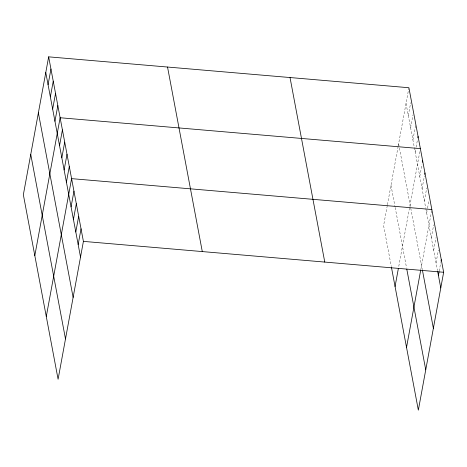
<?xml version="1.0" encoding="UTF-8"?>
<svg xmlns="http://www.w3.org/2000/svg" width="467" height="467" viewBox="0 0 467 467"><rect width="100%" height="100%" fill="white"/><g stroke="black" fill="none" stroke-linecap="round" stroke-linejoin="round"><path stroke-width="0.35" stroke-dasharray="2.33 1.75" d="M387.295 205.457L383.594 225.619L391.288 266.453M387.423 204.762L398.094 146.615M398.228 145.897L408.771 88.444M408.316 115.6L410.674 102.763M410.61 127.777L412.968 114.94M412.904 139.96L415.653 124.981M415.198 152.137L415.98 147.858M416.115 147.146L417.422 140.012M398.765 266.353L419.845 151.483M419.78 176.497L422.01 164.372M422.075 188.674L424.433 175.837M424.369 200.857L426.727 188.02M426.663 213.034L427.451 208.755M427.579 208.043L429.021 200.197M420.895 269.12L431.706 210.238M431.321 237.761L433.674 224.925M433.68 250.312L436.038 237.475M436.044 262.857L438.402 250.02M439.19 271.129L440.766 262.571M406.021 103.423L425.717 208.019M425.851 208.737L437.491 270.527M398.62 143.748L399.297 147.327M399.431 148.045L422.343 269.722M390.996 185.294L395.041 206.788M395.181 207.506L406.512 267.684"/><path stroke-width="0.7" d="M48.656 56.846L23.35 194.733L58.095 379.268L83.406 241.381L48.656 56.846L408.905 87.732L443.65 272.267L418.344 410.154L391.422 267.171M48.072 84.714L50.95 69.023M50.366 96.897L53.244 81.205M52.66 109.074L55.538 93.382M54.948 121.251L57.832 105.565M34.815 255.63L60.126 117.742L420.37 148.629M59.537 145.611L62.415 129.919M61.831 157.793L64.709 142.102M64.125 169.97L67.003 154.279M66.419 182.148L69.297 166.462M46.286 316.527L71.591 178.639L431.835 209.525M71.072 206.875L73.955 191.19M73.436 219.426L76.314 203.735M75.8 231.976L78.678 216.285M78.164 244.521L81.042 228.83M417.813 137.876L418.076 136.452M395.064 286.516L398.38 268.437M422.401 162.236L422.664 160.806M424.696 174.413L424.958 172.988M406.529 347.413L420.767 269.838M438.408 275.407L439.062 271.841M441.023 261.146L441.286 259.716M83.406 241.381L443.65 272.267M437.62 271.228L440.772 287.958M422.472 270.422L433.37 328.283M406.78 269.115L425.746 369.829M290.025 77.54L324.769 262.075M167.536 67.038L202.287 251.573M45.778 72.537L80.522 257.072M38.376 112.862L73.121 297.397M30.752 154.408L65.497 338.943"/></g></svg>
